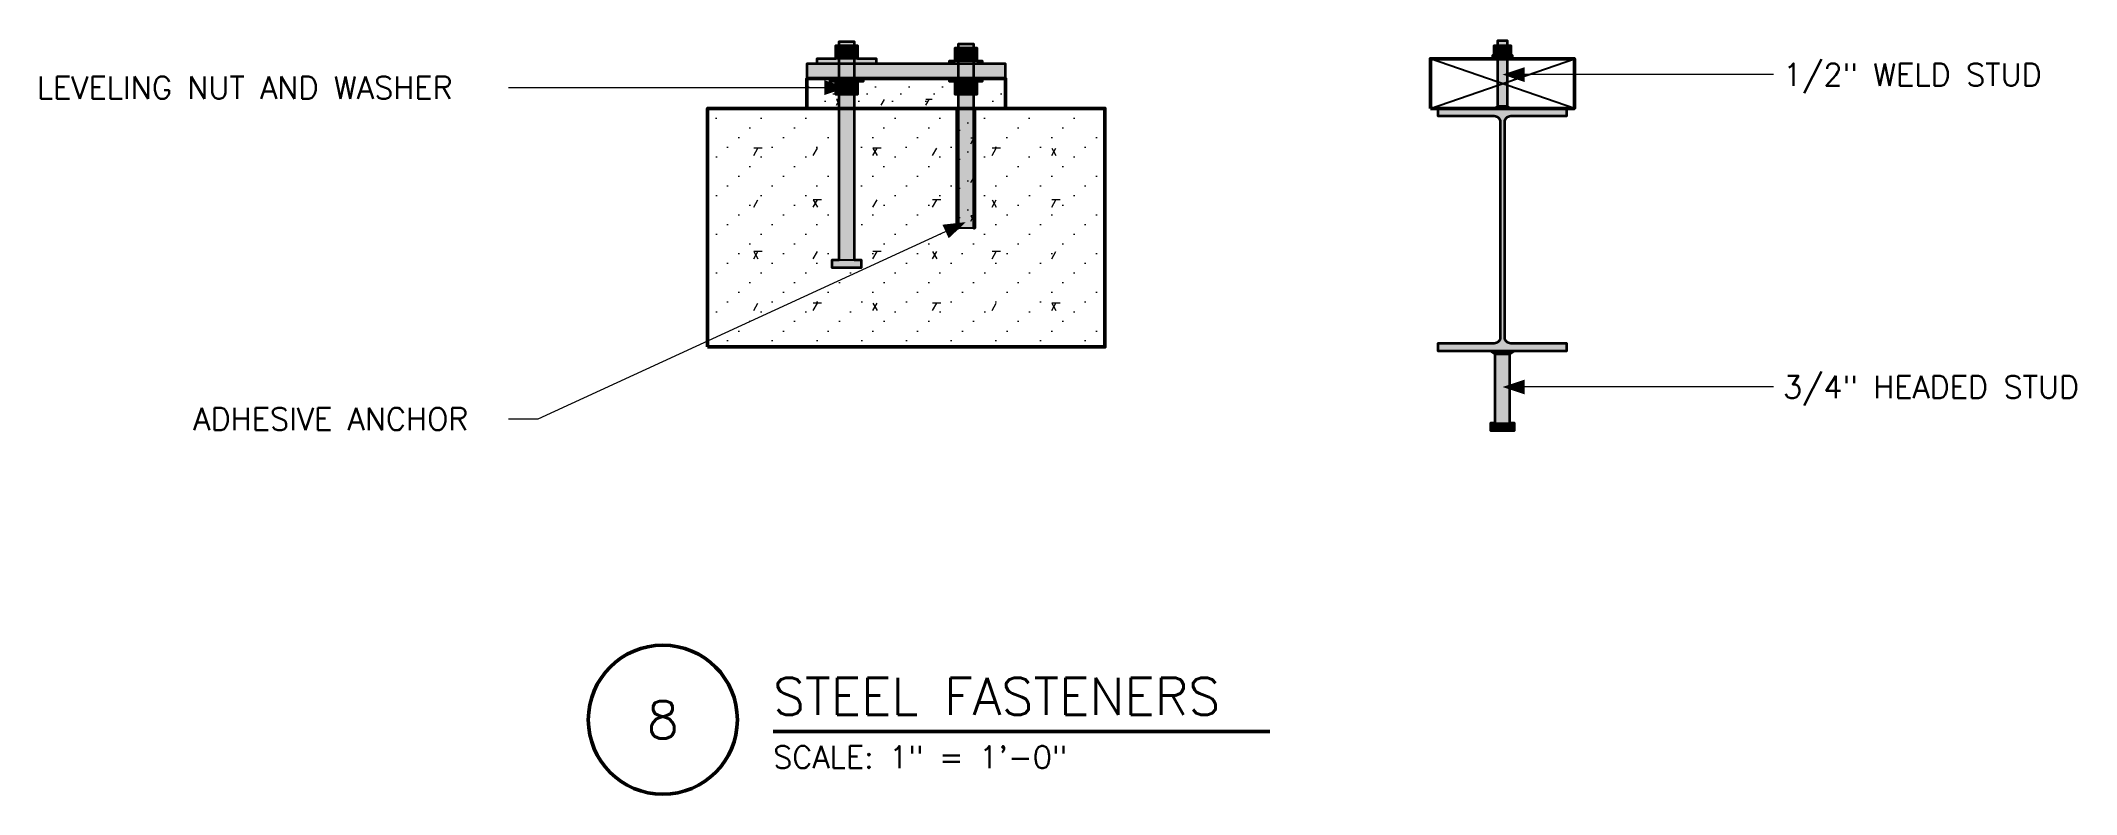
# Model space of a CAD drawing. Header units: inches. Extents: x 136 to 239, y -34 to 3.
import ezdxf
from ezdxf.enums import TextEntityAlignment as Align

# ---------------------------------------------------------------- set-up
doc = ezdxf.new("R2010")
doc.units = ezdxf.units.IN
doc.header["$MEASUREMENT"] = 0
for name, color, linetype, lineweight in [('S-ANNO-NOTE', 7, 'CONTINUOUS', 18), ('S-ANNO-TTLB', 7, 'CONTINUOUS', 50), ('S-DETL-BYND', 7, 'CONTINUOUS', 25), ('S-DETL-CUT', 7, 'CONTINUOUS', 50), ('S-DETL-PATT', 7, 'CONTINUOUS', 9), ('S-DETL-STL', 7, 'CONTINUOUS', 35)]:
    doc.layers.add(name, color=color, linetype=linetype, lineweight=lineweight)
doc.styles.add('KERF', font='romans.shx')
pattern_1 = [(0, (0, 0), (0.8433, 0.7299), [0, -1.6875]), (0, (0.423, 0.36), (0.8433, 0.7299), [0, -1.6875]), (60, (0.99, 0.18), (2.25, 1.9485), [0.315, -4.185]), (180, (1.305, 0.45), (2.25, 1.9485), [0.315, -4.185]), (300, (0.99, 0.45), (2.25, 1.9485), [0.315, -4.185])]

msp = doc.modelspace()

# ---------------------------------------------------------------- hatches: boundary and pattern name
at = {"layer": 'S-ANNO-NOTE', "lineweight": 50}
for points in [[(210, 1.703125), (211.125, 1.328125), (211.125, 2.078125)], [(177, 1.046875), (175.875, 1.421875), (175.875, 0.671875)], [(183, -5.71875), (181.821238, -5.848246), (182.134688, -6.529604)], [(210, -14.0125), (211.125, -14.3875), (211.125, -13.6375)]]:
    msp.add_hatch(color=256, dxfattribs=at).paths.add_polyline_path(points)
at = {"layer": 'S-DETL-PATT', "lineweight": 9}
h = msp.add_hatch(dxfattribs=at)
h.set_pattern_fill('KERF-CONC', color=256, style=0)
h.set_pattern_definition(pattern_1)
h.paths.add_polyline_path([(175, 0), (176.625, 0), (176.625, 0.71875), (176.4375, 0.71875), (176.4375, 1.375), (176.15625, 1.375), (176.15625, 1.5), (175, 1.5)])
h = msp.add_hatch(dxfattribs=at)
h.set_pattern_fill('KERF-CONC', color=256, style=0)
h.set_pattern_definition(pattern_1)
h.paths.add_polyline_path([(177.375, 0), (182.625, 0), (182.625, 0.71875), (182.4375, 0.71875), (182.4375, 1.375), (182.15625, 1.375), (182.15625, 1.5), (177.84375, 1.5), (177.84375, 1.375), (177.5625, 1.375), (177.5625, 0.71875), (177.375, 0.71875)])
h = msp.add_hatch(dxfattribs=at)
h.set_pattern_fill('KERF-CONC', color=256, style=0)
h.set_pattern_definition(pattern_1)
h.paths.add_polyline_path([(183.375, 0), (185, 0), (185, 1.5), (183.84375, 1.5), (183.84375, 1.375), (183.5625, 1.375), (183.5625, 0.71875), (183.375, 0.71875)])
h = msp.add_hatch(dxfattribs=at)
h.set_pattern_fill('KERF-CONC', color=256, style=0)
h.set_pattern_definition([(0, (0, 0), (1.1244, 0.9732), [0, -2.25]), (0, (0.564, 0.48), (1.1244, 0.9732), [0, -2.25]), (60, (1.32, 0.24), (3, 2.598), [0.42, -5.58]), (180, (1.74, 0.6), (3, 2.598), [0.42, -5.58]), (300, (1.32, 0.6), (3, 2.598), [0.42, -5.58])])
h.paths.add_polyline_path([(170, -12), (190, -12), (190, 0), (183.4375, 0), (183.4375, -6), (182.5625, -6), (182.5625, 0), (177.375, 0), (177.375, -7.625), (177.75, -7.625), (177.75, -8), (176.25, -8), (176.25, -7.625), (176.625, -7.625), (176.625, 0), (170, 0)])
h = msp.add_hatch(dxfattribs=at)
h.set_pattern_fill('KERF-CONC', color=256, style=0)
h.set_pattern_definition(pattern_1)
h.paths.add_polyline_path([(182.5625, -6), (183.4375, -6), (183.4375, 0), (182.5625, 0)])
at = {"layer": 'S-DETL-STL', "lineweight": 50}
for points in [[(176.4375, 2.5), (177.5625, 2.5), (177.5625, 3.15625), (176.4375, 3.15625)], [(177.375, 3.375), (177.375, -7.625), (176.625, -7.625), (176.625, 3.375)], [(183.375, 3.25), (183.375, -6), (182.625, -6), (182.625, 3.25)], [(209.5625, 2.65625), (210.4375, 2.65625), (210.4375, 3.15625), (209.5625, 3.15625)], [(209.75, 0), (210.25, 0), (210.25, 3.40625), (209.75, 3.40625)], [(175, 1.5), (176.625, 1.5), (176.625, 2.25), (175, 2.25)], [(175.5, 2.25), (178.5, 2.25), (178.5, 2.5), (175.5, 2.5)], [(177.375, 1.5), (182.625, 1.5), (182.625, 2.25), (177.375, 2.25)], [(182.15625, 2.25), (183.84375, 2.25), (183.84375, 2.375), (182.15625, 2.375)], [(182.4375, 2.375), (183.5625, 2.375), (183.5625, 3.03125), (182.4375, 3.03125)], [(183.375, 1.5), (185, 1.5), (185, 2.25), (183.375, 2.25)], [(209.5, 2.5), (210.5, 2.5), (210.5, 2.65625), (209.5, 2.65625)], [(176.15625, 1.375), (177.84375, 1.375), (177.84375, 1.5), (176.15625, 1.5)], [(176.4375, 0.71875), (177.5625, 0.71875), (177.5625, 1.375), (176.4375, 1.375)], [(182.15625, 1.375), (183.84375, 1.375), (183.84375, 1.5), (182.15625, 1.5)], [(182.4375, 0.71875), (183.5625, 0.71875), (183.5625, 1.375), (182.4375, 1.375)], [(206.755, -12.2), (213.245, -12.2), (213.245, -11.82), (210.415, -11.82), (210.322295, -11.805317), (210.238664, -11.762705), (210.172295, -11.696336), (210.129683, -11.612705), (210.115, -11.52), (210.115, -0.68), (210.129683, -0.587295), (210.172295, -0.503664), (210.238664, -0.437295), (210.322295, -0.394683), (210.415, -0.38), (213.245, -0.38), (213.245, 0), (206.755, 0), (206.755, -0.38), (209.585, -0.38), (209.677705, -0.394683), (209.761336, -0.437295), (209.827705, -0.503664), (209.870317, -0.587295), (209.885, -0.68), (209.885, -11.52), (209.870317, -11.612705), (209.827705, -11.696336), (209.761336, -11.762705), (209.677705, -11.805317), (209.585, -11.82), (206.755, -11.82)], [(209.6, 0), (210.4, 0), (210.25, 0.1), (209.75, 0.1)], [(176.25, -8), (177.75, -8), (177.75, -7.625), (176.25, -7.625)], [(210.6, -12.2), (209.4, -12.2), (209.625, -12.35), (210.375, -12.35)], [(210.375, -12.2), (209.625, -12.2), (209.625, -15.825), (210.375, -15.825)], [(210.6, -15.825), (209.4, -15.825), (209.4, -16.2), (210.6, -16.2)]]:
    msp.add_hatch(color=256, dxfattribs=at).paths.add_polyline_path(points)

# ---------------------------------------------------------------- linework, layer by layer
at = {"layer": 'S-ANNO-NOTE', "lineweight": 18}
for points in [[(159.98, 1.046875), (161.48, 1.046875), (175.875, 1.046875)], [(223.645, 1.703125), (222.145, 1.703125), (211.125, 1.703125)], [(159.98, -15.61875), (161.48, -15.61875), (181.977963, -6.188925)], [(223.645, -14.0125), (222.145, -14.0125), (211.125, -14.0125)]]:
    msp.add_lwpolyline(points, dxfattribs=at)
at = {"layer": 'S-ANNO-TTLB', "lineweight": 50}
msp.add_lwpolyline([(164, -30.75, 1), (171.5, -30.75, 1)], format="xyb", close=True, dxfattribs=at)
msp.add_lwpolyline([(173.3, -31.35), (198.3, -31.35)], dxfattribs=at)
at = {"layer": 'S-DETL-BYND', "lineweight": 25}
for points in [[(177.5625, 2.5), (176.4375, 2.5)], [(183.5625, 2.375), (182.4375, 2.375)], [(206.375, 0), (213.625, 2.5)], [(213.625, 0), (206.375, 2.5)], [(210.4375, 2.65625), (209.5625, 2.65625)], [(176.4375, 1.375), (177.5625, 1.375)], [(182.4375, 1.375), (183.5625, 1.375)], [(209.75, 0), (210.25, 0)], [(182.625, -6), (183.375, -6)], [(177.375, -7.625), (176.625, -7.625)], [(210.375, -12.2), (209.625, -12.2)], [(209.625, -15.825), (210.375, -15.825)]]:
    msp.add_lwpolyline(points, dxfattribs=at)
at = {"layer": 'S-DETL-CUT', "lineweight": 50}
for points in [[(206.375, 0), (213.625, 0), (213.625, 2.5), (206.375, 2.5)], [(170, -12), (190, -12), (190, 0), (170, 0)]]:
    msp.add_lwpolyline(points, close=True, dxfattribs=at)
for points in [[(185, 0), (185, 1.5), (175, 1.5), (175, 0)], [(182.5625, 0), (182.5625, -6), (182.625, -6)], [(183.375, -6), (183.4375, -6), (183.4375, 0)]]:
    msp.add_lwpolyline(points, dxfattribs=at)
at = {"layer": 'S-DETL-STL', "lineweight": 35}
for points in [[(178.5, 2.25), (178.5, 2.5), (177.5625, 2.5), (177.5625, 3.15625), (176.4375, 3.15625), (176.4375, 2.5), (175.5, 2.5), (175.5, 2.25)], [(176.625, -7.625), (176.625, 3.375), (177.375, 3.375), (177.375, -7.625)], [(182.625, -6), (182.625, 3.25), (183.375, 3.25), (183.375, -6)], [(210.5, 2.5), (210.5, 2.65625), (210.4375, 2.65625), (210.4375, 3.15625), (209.5625, 3.15625), (209.5625, 2.65625), (209.5, 2.65625), (209.5, 2.5)], [(210.25, 0), (210.25, 3.40625), (209.75, 3.40625), (209.75, 0)], [(185, 1.5), (185, 2.25), (175, 2.25), (175, 1.5)], [(183.84375, 2.25), (183.84375, 2.375), (183.5625, 2.375), (183.5625, 3.03125), (182.4375, 3.03125), (182.4375, 2.375), (182.15625, 2.375), (182.15625, 2.25)], [(176.15625, 1.5), (176.15625, 1.375), (176.4375, 1.375), (176.4375, 0.71875), (177.5625, 0.71875), (177.5625, 1.375), (177.84375, 1.375), (177.84375, 1.5)], [(182.15625, 1.5), (182.15625, 1.375), (182.4375, 1.375), (182.4375, 0.71875), (183.5625, 0.71875), (183.5625, 1.375), (183.84375, 1.375), (183.84375, 1.5)], [(210.4, 0), (210.25, 0.1), (209.75, 0.1), (209.6, 0)], [(176.625, -7.625), (176.25, -7.625), (176.25, -8), (177.75, -8), (177.75, -7.625), (177.375, -7.625)], [(209.4, -12.2), (209.625, -12.35), (210.375, -12.35), (210.6, -12.2)], [(209.625, -12.2), (209.625, -15.825), (209.4, -15.825), (209.4, -16.2), (210.6, -16.2), (210.6, -15.825), (210.375, -15.825), (210.375, -12.2)]]:
    msp.add_lwpolyline(points, dxfattribs=at)
msp.add_lwpolyline([(206.755, 0), (206.755, -0.38), (209.585, -0.38, -0.414214), (209.885, -0.68), (209.885, -11.52, -0.414214), (209.585, -11.82), (206.755, -11.82), (206.755, -12.2), (213.245, -12.2), (213.245, -11.82), (210.415, -11.82, -0.414214), (210.115, -11.52), (210.115, -0.68, -0.414214), (210.415, -0.38), (213.245, -0.38), (213.245, 0)], format="xyb", dxfattribs=at)

# ---------------------------------------------------------------- texts
at = {"layer": 'S-ANNO-NOTE', "lineweight": 18, "style": 'KERF'}
for s, p in [('1/2" WELD STUD', (224.125, 1.140625)), ('LEVELING NUT AND WASHER', (136.25, 0.484375)), ('3/4" HEADED STUD', (224.125, -14.575)), ('ADHESIVE ANCHOR', (144.125, -16.18125))]:
    msp.add_text(s, height=1.125, dxfattribs=at).set_placement(p)
at = {"layer": 'S-ANNO-TTLB', "lineweight": 50, "style": 'KERF'}
msp.add_text('STEEL FASTENERS', height=1.875, dxfattribs=at).set_placement((173.3, -30.51))
msp.add_text('8', height=1.875, dxfattribs=at).set_placement((167.75, -30.75), align=Align.MIDDLE_CENTER)
at = {"layer": 'S-ANNO-TTLB', "lineweight": 18, "style": 'KERF'}
msp.add_text('SCALE: 1" = 1\'-0"', height=1.125, dxfattribs=at).set_placement((173.3, -33.195))

doc.saveas('drawing.dxf')
